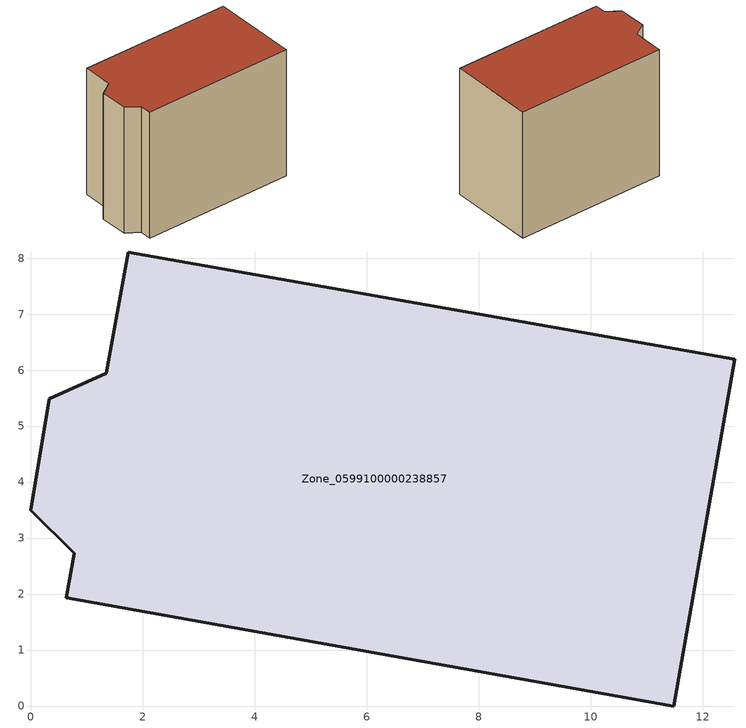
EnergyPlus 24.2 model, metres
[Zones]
Zone_0599100000238857
 floor ground (C_G): 12.57,6.19 11.48,0 0.63,1.93 0.77,2.73 0,3.5 0.33,5.49 1.35,5.94 1.74,8.11 z0
 wall outside (C_F): 11.48,0 12.57,6.19 1.74,8.11 1.35,5.94 0.33,5.49 0,3.5 0.77,2.73 0.63,1.93 11.48,0 z0:9.51
 roof outside (C_R): 1.35,5.94 0.33,5.49 0,3.5 0.77,2.73 0.63,1.93 11.48,0 12.57,6.19 1.74,8.11 z9.51
[BUILDING]
Pand.0599100000238857: North Axis=0; Terrain=City; Loads Convergence Tolerance Value=0.04; Temperature Convergence Tolerance Value=0.4; Solar Distribution=FullExterior; Maximum Number of Warmup Days=25; Minimum Number of Warmup Days=1
[Site:Location]
Rotterdam.The.Hague.AP_ZH_NLD Design_Conditions: Latitude=51.96; Longitude=4.45; Time Zone=1; Elevation=-4.5
[SITE:GROUNDTEMPERATURE:BUILDINGSURFACE]
18, 18, 18, 18, 18, 18, 18, 18, 18, 18, 18, 18
[MATERIAL] Thermal Absorptance=0.9; Solar Absorptance=0.7; Visible Absorptance=0.7
Name | Roughness | Thickness | Conductivity | Density | Specific Heat
G.TI.1946 | MediumSmooth | 0.15 | 1 | 540 | 1210
F.TI.1946 | Rough | 0.3 | 0.857143 | 1920 | 840
R.TI.1946 | MediumRough | 0.2 | 0.1 | 1500 | 1000
[CONSTRUCTION]
C_G: G.TI.1946
C_F: F.TI.1946
C_R: R.TI.1946
[ZONE]
Zone_0599100000238857: Type=1; Multiplier=1; Ceiling Height=Autocalculate; Volume=Autocalculate; Floor Area=autocalculate; Part of Total Floor Area=Yes
[ZONEINFILTRATION:DESIGNFLOWRATE]
Infil_Zone_0599100000238857: Zone or ZoneList or Space or SpaceList=Zone_0599100000238857; Schedule=AlwaysOn; Design Flow Rate Calculation Method=Flow/Area; Flow Rate per Floor Area=0.003; Constant Term Coefficient=1; Temperature Term Coefficient=0; Velocity Term Coefficient=0; Velocity Squared Term Coefficient=0
[HVACTEMPLATE:ZONE:IDEALLOADSAIRSYSTEM]
Zone_0599100000238857: Maximum Heating Supply Air Temperature=50; Minimum Cooling Supply Air Temperature=13; Maximum Heating Supply Air Humidity Ratio=0.0156; Minimum Cooling Supply Air Humidity Ratio=0.0077; Heating Limit=NoLimit; Cooling Limit=NoLimit; Dehumidification Control Type=ConstantSensibleHeatRatio; Cooling Sensible Heat Ratio=0.7; Dehumidification Setpoint=60; Humidification Control Type=None; Humidification Setpoint=30; Outdoor Air Method=None; Outdoor Air Flow Rate per Person=0.00944; Outdoor Air Flow Rate per Zone Floor Area=0; Outdoor Air Flow Rate per Zone=0; Demand Controlled Ventilation Type=None; Outdoor Air Economizer Type=NoEconomizer; Heat Recovery Type=None; Sensible Heat Recovery Effectiveness=0.7; Latent Heat Recovery Effectiveness=0.65
[ZONECONTROL:THERMOSTAT]
ThermostatControl_Zone_0599100000238857: Zone or ZoneList=Zone_0599100000238857; Control Type Schedule=DualSetpointControlType; Control 1=Thermostat_Zone_0599100000238857; Temperature Difference Between Cutout And Setpoint=0
[THERMOSTATSETPOINT:DUALSETPOINT]
Thermostat_Zone_0599100000238857: Heating Setpoint Temperature Schedule=HeatingSetpoint_Zone_0599100000238857; Cooling Setpoint Temperature Schedule=CoolingSetpoint_Zone_0599100000238857
[SCHEDULE:COMPACT]
HeatingSetpoint_Zone_0599100000238857: Through: 12/31, For: AllDays, Until: 24:00, 21
CoolingSetpoint_Zone_0599100000238857: Through: 12/31, For: AllDays, Until: 24:00, 24
DualSetpointControlType: Through: 12/31, For: AllDays, Until: 24:00, 4
AlwaysOn: Through: 12/31, For: AllDays, Until: 24:00, 1
